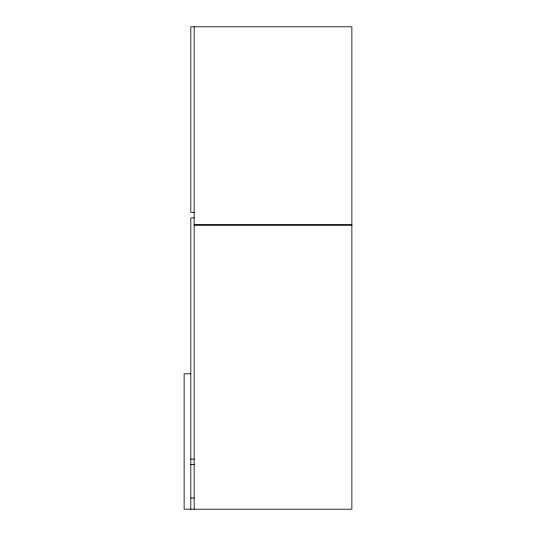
<?xml version="1.0" encoding="UTF-8"?>
<svg xmlns="http://www.w3.org/2000/svg" width="536" height="536" viewBox="0 0 536 536"><rect width="100%" height="100%" fill="white"/><g stroke="black" fill="none" stroke-linecap="round" stroke-linejoin="round"><path stroke-width="0.8" d="M194.153 212.336L190.816 212.336L190.816 26.8L351.864 26.8L351.864 509.2L184.136 509.2L184.136 373.76L190.816 373.76M194.153 217.904L190.816 217.904L190.816 509.2M194.153 224.396L351.864 224.396M194.153 225.328L351.864 225.328M190.816 459.104L194.153 459.104M190.816 464.672L194.153 464.672M190.816 498.024L194.153 498.024M194.153 26.8L194.153 509.2"/></g></svg>
